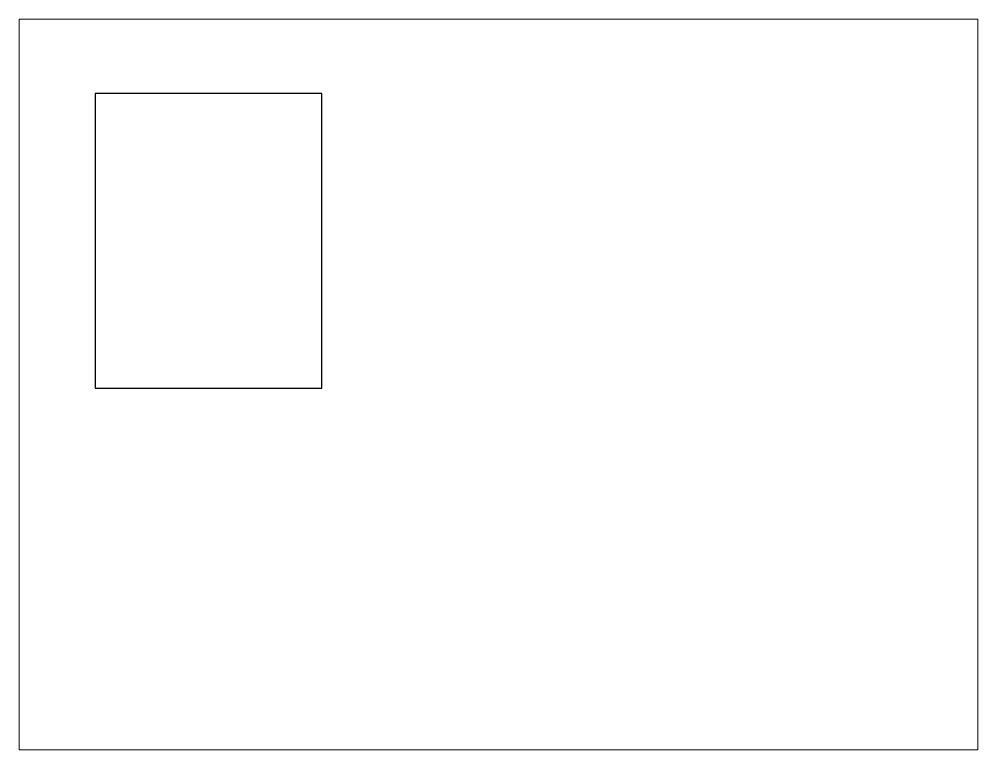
# Paper-space layout 'Layout1' of a CAD drawing. Header units: inches. Extents: x 1.05 to 9.45, y 0.8 to 7.2.
# The model-space entities are those that its viewports show. They can reach past a viewport. Long polylines and large blocks are cut down to what shows.
import ezdxf

# ---------------------------------------------------------------- set-up
doc = ezdxf.new("R2010")
doc.units = ezdxf.units.IN
doc.header["$MEASUREMENT"] = 0

msp = doc.modelspace()

# ---------------------------------------------------------------- linework, layer by layer
msp.add_lwpolyline([(68.59, 168.8), (68.59, 103.8), (118.59, 103.8), (118.59, 168.8), (68.59, 168.8)])

psp = doc.layouts.get("Layout1")

# ---------------------------------------------------------------- viewports
at = {"layer": '0', "view_target_point": (150, 105.0001)}
psp.add_viewport(center=(5.25, 4), size=(8.4, 6.4), view_center_point=(7.5858, -0.3838), view_height=161.194719, dxfattribs=at)

doc.saveas('drawing.dxf')
